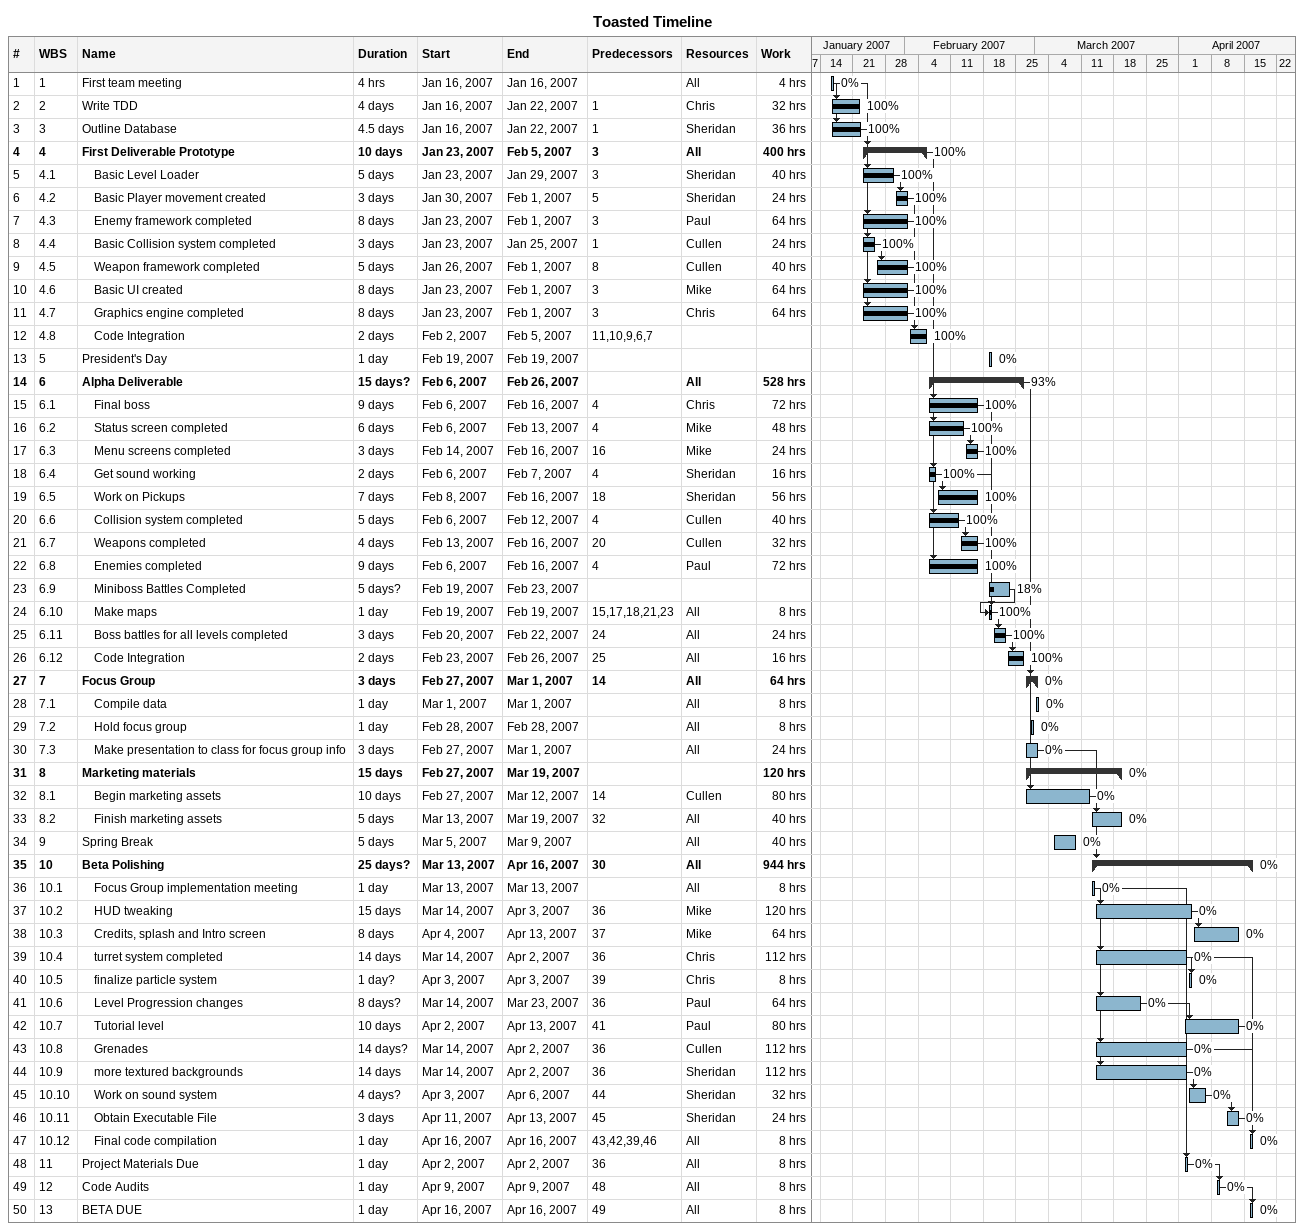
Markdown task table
Toasted Timeline

| ID | WBS | Task | Duration | Start | Finish | Predecessors | Resources | % complete | Work (h) |
|---|---|---|---|---|---|---|---|---|---|
| 1 | 1 | First team meeting | 4h | 2007-01-16 | 2007-01-16 |  | All | 0 | 4 |
| 2 | 2 | Write TDD | 4d | 2007-01-16 | 2007-01-22 | 1 | Chris | 100 | 32 |
| 3 | 3 | Outline Database | 4.5d | 2007-01-16 | 2007-01-22 | 1 | Sheridan | 100 | 36 |
| 4 | 4 | **First Deliverable Prototype** | 10d | 2007-01-23 | 2007-02-05 | 3 | All | 100 | 400 |
| 5 | 4.1 | Basic Level Loader | 5d | 2007-01-23 | 2007-01-29 | 3 | Sheridan | 100 | 40 |
| 6 | 4.2 | Basic Player movement created | 3d | 2007-01-30 | 2007-02-01 | 5 | Sheridan | 100 | 24 |
| 7 | 4.3 | Enemy framework completed | 8d | 2007-01-23 | 2007-02-01 | 3 | Paul | 100 | 64 |
| 8 | 4.4 | Basic Collision system completed | 3d | 2007-01-23 | 2007-01-25 | 1 | Cullen | 100 | 24 |
| 9 | 4.5 | Weapon framework completed | 5d | 2007-01-26 | 2007-02-01 | 8 | Cullen | 100 | 40 |
| 10 | 4.6 | Basic UI created | 8d | 2007-01-23 | 2007-02-01 | 3 | Mike | 100 | 64 |
| 11 | 4.7 | Graphics engine completed | 8d | 2007-01-23 | 2007-02-01 | 3 | Chris | 100 | 64 |
| 12 | 4.8 | Code Integration | 2d | 2007-02-02 | 2007-02-05 | 11, 10, 9, 6, 7 |  | 100 |  |
| 13 | 5 | President's Day | 1d | 2007-02-19 | 2007-02-19 |  |  | 0 |  |
| 14 | 6 | **Alpha Deliverable** | 15d? | 2007-02-06 | 2007-02-26 |  | All | 93 | 528 |
| 15 | 6.1 | Final boss | 9d | 2007-02-06 | 2007-02-16 | 4 | Chris | 100 | 72 |
| 16 | 6.2 | Status screen completed | 6d | 2007-02-06 | 2007-02-13 | 4 | Mike | 100 | 48 |
| 17 | 6.3 | Menu screens completed | 3d | 2007-02-14 | 2007-02-16 | 16 | Mike | 100 | 24 |
| 18 | 6.4 | Get sound working | 2d | 2007-02-06 | 2007-02-07 | 4 | Sheridan | 100 | 16 |
| 19 | 6.5 | Work on Pickups | 7d | 2007-02-08 | 2007-02-16 | 18 | Sheridan | 100 | 56 |
| 20 | 6.6 | Collision system completed | 5d | 2007-02-06 | 2007-02-12 | 4 | Cullen | 100 | 40 |
| 21 | 6.7 | Weapons completed | 4d | 2007-02-13 | 2007-02-16 | 20 | Cullen | 100 | 32 |
| 22 | 6.8 | Enemies completed | 9d | 2007-02-06 | 2007-02-16 | 4 | Paul | 100 | 72 |
| 23 | 6.9 | Miniboss Battles Completed | 5d? | 2007-02-19 | 2007-02-23 |  |  | 18 |  |
| 24 | 6.10 | Make maps | 1d | 2007-02-19 | 2007-02-19 | 15, 17, 18, 21, 23 | All | 100 | 8 |
| 25 | 6.11 | Boss battles for all levels completed | 3d | 2007-02-20 | 2007-02-22 | 24 | All | 100 | 24 |
| 26 | 6.12 | Code Integration | 2d | 2007-02-23 | 2007-02-26 | 25 | All | 100 | 16 |
| 27 | 7 | **Focus Group** | 3d | 2007-02-27 | 2007-03-01 | 14 | All | 0 | 64 |
| 28 | 7.1 | Compile data | 1d | 2007-03-01 | 2007-03-01 |  | All | 0 | 8 |
| 29 | 7.2 | Hold focus group | 1d | 2007-02-28 | 2007-02-28 |  | All | 0 | 8 |
| 30 | 7.3 | Make presentation to class for focus group info | 3d | 2007-02-27 | 2007-03-01 |  | All | 0 | 24 |
| 31 | 8 | **Marketing materials** | 15d | 2007-02-27 | 2007-03-19 |  |  | 0 | 120 |
| 32 | 8.1 | Begin marketing assets | 10d | 2007-02-27 | 2007-03-12 | 14 | Cullen | 0 | 80 |
| 33 | 8.2 | Finish marketing assets | 5d | 2007-03-13 | 2007-03-19 | 32 | All | 0 | 40 |
| 34 | 9 | Spring Break | 5d | 2007-03-05 | 2007-03-09 |  | All | 0 | 40 |
| 35 | 10 | **Beta Polishing** | 25d? | 2007-03-13 | 2007-04-16 | 30 | All | 0 | 944 |
| 36 | 10.1 | Focus Group implementation meeting | 1d | 2007-03-13 | 2007-03-13 |  | All | 0 | 8 |
| 37 | 10.2 | HUD tweaking | 15d | 2007-03-14 | 2007-04-03 | 36 | Mike | 0 | 120 |
| 38 | 10.3 | Credits, splash and Intro screen | 8d | 2007-04-04 | 2007-04-13 | 37 | Mike | 0 | 64 |
| 39 | 10.4 | turret system completed | 14d | 2007-03-14 | 2007-04-02 | 36 | Chris | 0 | 112 |
| 40 | 10.5 | finalize particle system | 1d? | 2007-04-03 | 2007-04-03 | 39 | Chris | 0 | 8 |
| 41 | 10.6 | Level Progression changes | 8d? | 2007-03-14 | 2007-03-23 | 36 | Paul | 0 | 64 |
| 42 | 10.7 | Tutorial level | 10d | 2007-04-02 | 2007-04-13 | 41 | Paul | 0 | 80 |
| 43 | 10.8 | Grenades | 14d? | 2007-03-14 | 2007-04-02 | 36 | Cullen | 0 | 112 |
| 44 | 10.9 | more textured backgrounds | 14d | 2007-03-14 | 2007-04-02 | 36 | Sheridan | 0 | 112 |
| 45 | 10.10 | Work on sound system | 4d? | 2007-04-03 | 2007-04-06 | 44 | Sheridan | 0 | 32 |
| 46 | 10.11 | Obtain Executable File | 3d | 2007-04-11 | 2007-04-13 | 45 | Sheridan | 0 | 24 |
| 47 | 10.12 | Final code compilation | 1d | 2007-04-16 | 2007-04-16 | 43, 42, 39, 46 | All | 0 | 8 |
| 48 | 11 | Project Materials Due | 1d | 2007-04-02 | 2007-04-02 | 36 | All | 0 | 8 |
| 49 | 12 | Code Audits | 1d | 2007-04-09 | 2007-04-09 | 48 | All | 0 | 8 |
| 50 | 13 | BETA DUE | 1d | 2007-04-16 | 2007-04-16 | 49 | All | 0 | 8 |
